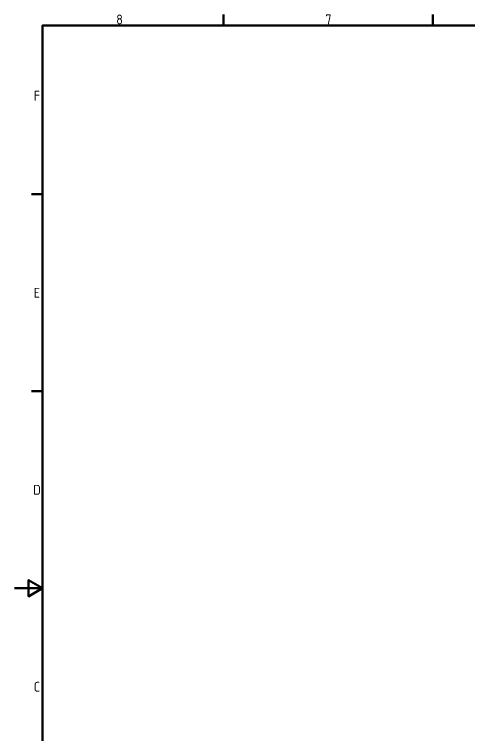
# Model space of a CAD drawing. Header units: millimetres. Extents: x 0 to 1188, y 0 to 840.
# Drawn here: x 0 to 323, y 315 to 828 of the extents above; entities that cross this region are included whole.
import ezdxf

# ---------------------------------------------------------------- set-up
doc = ezdxf.new("R2010")
doc.units = ezdxf.units.MM
doc.header["$LTSCALE"] = 2
doc.layers.get('0').update_dxf_attribs({"color": 3, "lineweight": 25})
doc.layers.add('경계(ISO)', color=7, linetype='Continuous', lineweight=50)
doc.styles.add('문자 텍스트_PSTEK_POSCO', font='isocp.shx')

# ---------------------------------------------------------------- blocks, each defined once
blk = doc.blocks.new('경계 Default Border')
at = {"layer": '경계(ISO)'}
for p, q in [((74.25, 410), (74.25, 413.9)), ((148.5, 410), (148.5, 413.9)), ((10, 350), (6.1, 350)), ((10, 280), (6.1, 280))]:
    blk.add_line(p, q, dxfattribs=at)
at = {"layer": '경계(ISO)', "flags": 128}
for points in [[(10, 10), (10, 410), (584, 410), (584, 10), (10, 10)], [(0, 210), (10, 210), (5, 212.89), (5, 207.11), (10, 210)]]:
    blk.add_lwpolyline(points, dxfattribs=at)
at = {"layer": '경계(ISO)', "color": 2, "char_height": 3.5, "attachment_point": 7, "style": '문자 텍스트_PSTEK_POSCO'}
for s, insert in [('8', (36.13, 410.37)), ('7', (110.38, 410.39)), ('F', (6.85, 383.25)), ('E', (6.85, 313.22)), ('D', (6.66, 243.22)), ('C', (6.85, 173.22))]:
    blk.add_mtext(s, dxfattribs=dict(at, insert=insert))

msp = doc.modelspace()

# ---------------------------------------------------------------- block references
at = {"xscale": 2, "yscale": 2, "zscale": 2}
msp.add_blockref('경계 Default Border', (0, 0), dxfattribs=at)

doc.saveas('drawing.dxf')
